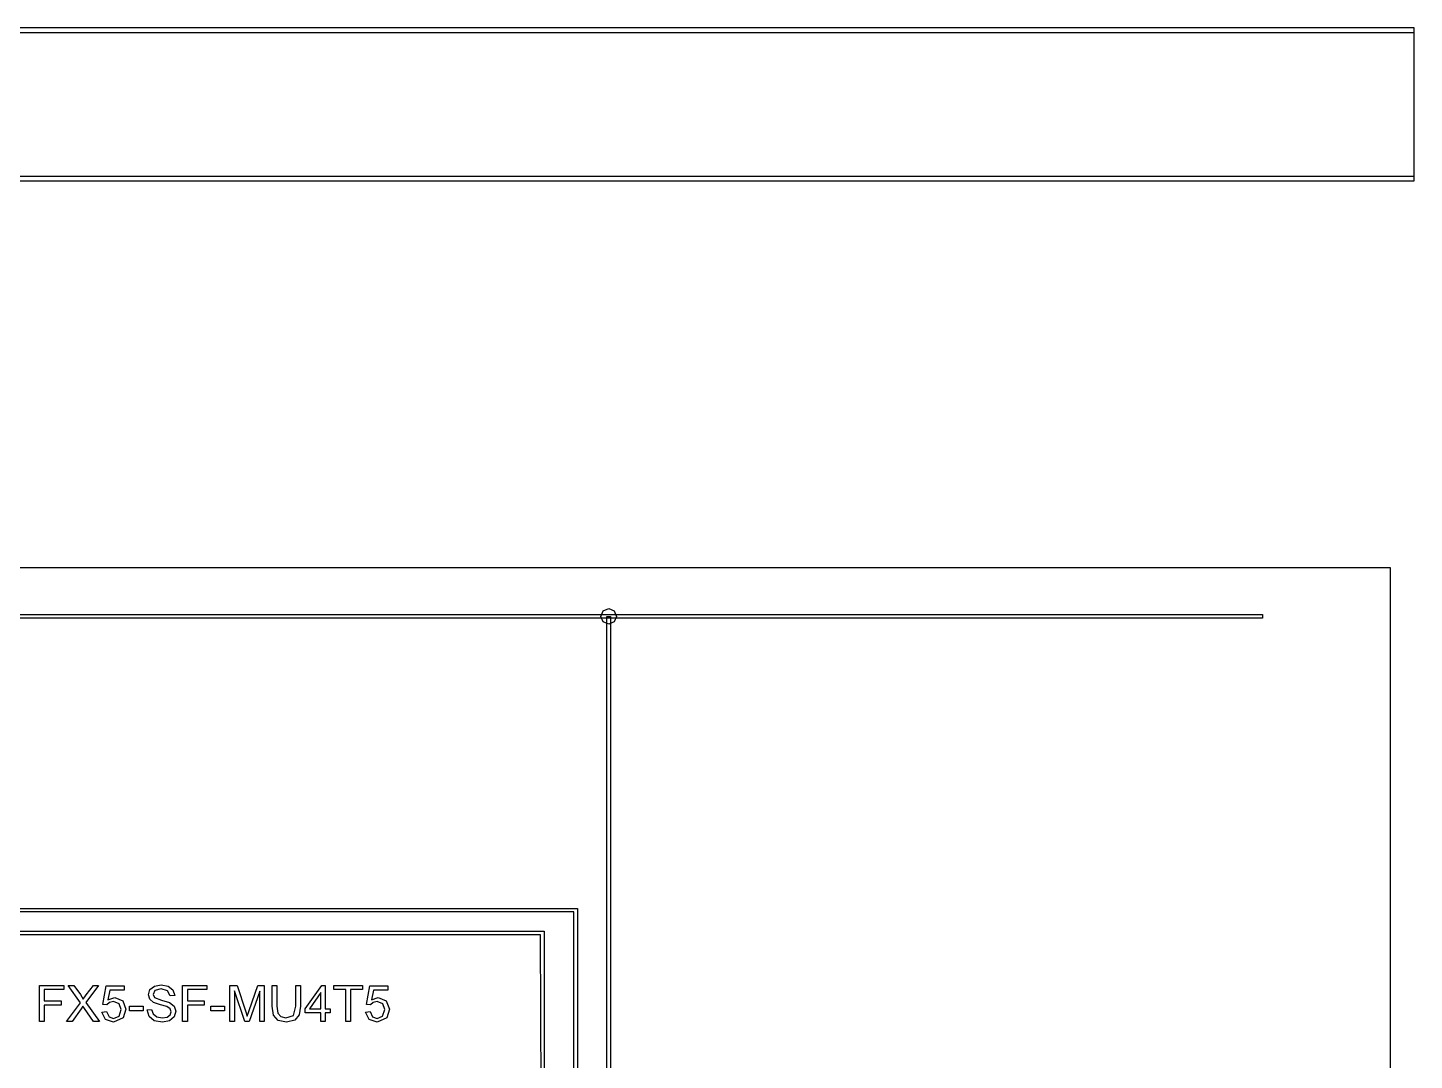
# Model space of a CAD drawing. Extents: x 18 to 210, y 9 to 277.
# Drawn here: x 125.2 to 193, y 226.7 to 277.3 of the extents above; entities that cross this region are included whole.
import ezdxf

# ---------------------------------------------------------------- set-up
doc = ezdxf.new("R2010")
doc.units = 0

msp = doc.modelspace()

# ---------------------------------------------------------------- linework, layer by layer
at = {"layer": '1'}
for p, q in [((192.997241, 277.267738), (17.991627, 277.267738)), ((192.997241, 277.013738), (17.991627, 277.013738)), ((192.997241, 269.774754), (192.997241, 277.267738)), ((192.997241, 270.007587), (192.997241, 277.013738)), ((17.991627, 270.007587), (192.997241, 270.007587)), ((17.991627, 269.774754), (192.997241, 269.774754)), ((191.833077, 250.838576), (17.991627, 250.838576)), ((191.833077, 136.425939), (191.833077, 250.838576))]:
    msp.add_line(p, q, dxfattribs=at)
at = {"layer": 'Layer 1'}
for p, q in [((26.1715, 248.544194), (185.570203, 248.544194)), ((185.570203, 248.367806), (26.1715, 248.367806)), ((153.209882, 248.456), (153.321051, 248.72389)), ((153.321051, 248.18811), (153.209882, 248.456)), ((153.321051, 248.72389), (153.589118, 248.834882)), ((153.500835, 201.850194), (153.500835, 248.455341)), ((153.500835, 248.455341), (153.677223, 248.455341)), ((153.589118, 248.834882), (153.856875, 248.72389)), ((153.677223, 248.455341), (153.677223, 201.673806)), ((153.856875, 248.72389), (153.968, 248.456)), ((153.968, 248.456), (153.856875, 248.18811)), ((185.570203, 248.544194), (185.570203, 248.367806)), ((153.589118, 248.077118), (153.321051, 248.18811)), ((153.856875, 248.18811), (153.589118, 248.077118)), ((113.389117, 234.165291), (152.052648, 234.165291)), ((152.052648, 234.165291), (152.052648, 205.29201)), ((151.876259, 233.988903), (113.249245, 233.988903)), ((151.876259, 205.468398), (151.876259, 233.988903)), ((116.414343, 233.052523), (150.428385, 233.052523)), ((150.252684, 232.876134), (116.590731, 232.876134)), ((150.428385, 192.62993), (150.252684, 232.876134)), ((150.428385, 233.052523), (150.428385, 192.62993)), ((125.741574, 228.627), (125.741574, 230.39466)), ((125.741574, 230.39466), (126.934108, 230.39466)), ((126.934108, 230.186061), (125.975499, 230.186061)), ((125.975499, 230.186061), (125.975499, 229.638642)), ((126.934108, 230.39466), (126.934108, 230.186061)), ((127.742388, 229.548209), (127.139489, 230.39466)), ((127.139489, 230.39466), (127.418029, 230.39466)), ((127.418029, 230.39466), (127.738771, 229.94129)), ((128.631062, 230.39466), (128.010076, 229.561472)), ((128.020928, 229.925615), (128.376638, 230.39466)), ((128.376638, 230.39466), (128.631062, 230.39466)), ((128.836067, 229.462599), (129.00729, 230.370544)), ((129.00729, 230.370544), (129.886316, 230.370544)), ((129.180925, 230.163152), (129.085667, 229.688078)), ((129.886316, 230.163152), (129.180925, 230.163152)), ((129.886316, 230.370544), (129.886316, 230.163152)), ((131.068809, 229.937673), (131.144774, 230.187267)), ((131.144774, 230.187267), (131.366641, 230.364515)), ((131.390757, 230.140242), (131.294293, 229.953348)), ((131.294293, 229.953348), (131.363024, 229.796598)), ((131.366641, 230.364515), (131.691001, 230.424804)), ((131.700647, 230.218617), (131.390757, 230.140242)), ((131.691001, 230.424804), (132.037065, 230.360898)), ((132.008125, 230.133008), (131.700647, 230.218617)), ((132.131117, 229.879796), (132.008125, 230.133008)), ((132.037065, 230.360898), (132.268578, 230.175209)), ((132.268578, 230.175209), (132.355396, 229.896676)), ((132.740064, 228.627), (132.740064, 230.39466)), ((132.740064, 230.39466), (133.932598, 230.39466)), ((133.932598, 230.186061), (132.973989, 230.186061)), ((132.973989, 230.186061), (132.973989, 229.638642)), ((133.932598, 230.39466), (133.932598, 230.186061)), ((135.051955, 228.627), (135.051955, 230.39466)), ((135.051955, 230.39466), (135.404049, 230.39466)), ((135.788698, 228.627), (135.27744, 230.131802)), ((135.27744, 230.131802), (135.27744, 228.627)), ((135.404049, 230.39466), (135.82246, 229.14307)), ((136.513383, 230.106481), (135.999713, 228.627)), ((136.000918, 229.164774), (136.424153, 230.39466)), ((136.424153, 230.39466), (136.738867, 230.39466)), ((136.513383, 228.627), (136.513383, 230.106481)), ((136.738867, 230.39466), (136.738867, 228.627)), ((137.11988, 229.373372), (137.11988, 230.39466)), ((137.11988, 230.39466), (137.353804, 230.39466)), ((137.353804, 230.39466), (137.353804, 229.374578)), ((138.27624, 230.39466), (138.510165, 230.39466)), ((138.27624, 229.374578), (138.27624, 230.39466)), ((138.510165, 230.39466), (138.510165, 229.373372)), ((138.740056, 229.249178), (139.546735, 230.39466)), ((139.506944, 230.046192), (138.953483, 229.249178)), ((139.506944, 229.249178), (139.506944, 230.046192)), ((139.546735, 230.39466), (139.723987, 230.39466)), ((139.723987, 230.39466), (139.723987, 229.249178)), ((140.139612, 230.186061), (140.139612, 230.39466)), ((140.139612, 230.39466), (141.540749, 230.39466)), ((140.722012, 230.186061), (140.139612, 230.186061)), ((140.722012, 228.627), (140.722012, 230.186061)), ((141.540749, 230.186061), (140.955937, 230.186061)), ((140.955937, 230.186061), (140.955937, 228.627)), ((141.540749, 230.39466), (141.540749, 230.186061)), ((141.731661, 229.462599), (141.902884, 230.370544)), ((141.902884, 230.370544), (142.781911, 230.370544)), ((142.076519, 230.163152), (141.981261, 229.688078)), ((142.781911, 230.163152), (142.076519, 230.163152)), ((142.781911, 230.370544), (142.781911, 230.163152)), ((125.975499, 229.638642), (126.805088, 229.638642)), ((126.805088, 229.430043), (125.975499, 229.430043)), ((125.975499, 229.430043), (125.975499, 228.627)), ((126.805088, 229.638642), (126.805088, 229.430043)), ((127.058701, 228.627), (127.742388, 229.548209)), ((127.738771, 229.94129), (127.881055, 229.724251)), ((127.867791, 229.375784), (127.783386, 229.243149)), ((127.944962, 229.257618), (127.867791, 229.375784)), ((127.881055, 229.724251), (128.020928, 229.925615)), ((128.010076, 229.561472), (128.679293, 228.627)), ((129.039846, 229.436072), (128.836067, 229.462599)), ((129.172484, 229.559061), (129.039846, 229.436072)), ((129.085667, 229.688078), (129.419673, 229.799009)), ((129.361795, 229.607291), (129.172484, 229.559061)), ((129.634305, 229.499978), (129.361795, 229.607291)), ((129.419673, 229.799009), (129.810351, 229.638642)), ((129.739209, 229.206976), (129.634305, 229.499978)), ((129.810351, 229.638642), (129.969517, 229.226268)), ((130.146393, 229.157539), (130.146393, 229.375784)), ((130.146393, 229.375784), (130.813199, 229.375784)), ((130.813199, 229.375784), (130.813199, 229.157539)), ((131.130305, 229.717017), (131.068809, 229.937673)), ((131.319615, 229.553032), (131.130305, 229.717017)), ((131.660856, 229.442101), (131.319615, 229.553032)), ((131.363024, 229.796598), (131.715117, 229.669992)), ((131.975569, 229.356491), (131.660856, 229.442101)), ((131.715117, 229.669992), (132.107001, 229.557855)), ((132.134734, 229.251589), (131.975569, 229.356491)), ((132.107001, 229.557855), (132.334897, 229.376989)), ((132.355396, 229.896676), (132.131117, 229.879796)), ((132.334897, 229.376989), (132.40845, 229.126189)), ((132.973989, 229.638642), (133.803578, 229.638642)), ((133.803578, 229.430043), (132.973989, 229.430043)), ((132.973989, 229.430043), (132.973989, 228.627)), ((133.803578, 229.638642), (133.803578, 229.430043)), ((134.124716, 229.157539), (134.124716, 229.375784)), ((134.124716, 229.375784), (134.791522, 229.375784)), ((134.791522, 229.375784), (134.791522, 229.157539)), ((137.187404, 228.929648), (137.11988, 229.373372)), ((137.353804, 229.374578), (137.396007, 229.03455)), ((138.166512, 228.924825), (138.27624, 229.374578)), ((138.510165, 229.373372), (138.449875, 228.950147)), ((141.935441, 229.436072), (141.731661, 229.462599)), ((142.068078, 229.559061), (141.935441, 229.436072)), ((141.981261, 229.688078), (142.315267, 229.799009)), ((142.257388, 229.607291), (142.068078, 229.559061)), ((142.529899, 229.499978), (142.257388, 229.607291)), ((142.315267, 229.799009), (142.705945, 229.638641)), ((142.634803, 229.206976), (142.529899, 229.499978)), ((142.705945, 229.638641), (142.865111, 229.226268)), ((125.975499, 228.627), (125.741574, 228.627)), ((127.339652, 228.627), (127.058701, 228.627)), ((127.783386, 229.243149), (127.339652, 228.627)), ((128.389902, 228.627), (127.944962, 229.257618)), ((128.679293, 228.627), (128.389902, 228.627)), ((128.797481, 229.090016), (129.025377, 229.109308)), ((128.971116, 228.731902), (128.797481, 229.090016)), ((128.797481, 229.090016), (128.797481, 229.090016)), ((129.365412, 228.596856), (128.971116, 228.731902)), ((129.025377, 229.109308), (129.142339, 228.858508)), ((129.142339, 228.858508), (129.365412, 228.77531)), ((129.365412, 228.77531), (129.630688, 228.893475)), ((129.829644, 228.811483), (129.365412, 228.596856)), ((129.630688, 228.893475), (129.739209, 229.206976)), ((129.969517, 229.226268), (129.829644, 228.811483)), ((130.813199, 229.157539), (130.146393, 229.157539)), ((131.001284, 229.194918), (131.221945, 229.21421)), ((131.097748, 228.876595), (131.001284, 229.194918)), ((131.001284, 229.194918), (131.001284, 229.194918)), ((131.352172, 228.66679), (131.097748, 228.876595)), ((131.221945, 229.21421), (131.294293, 228.995966)), ((131.294293, 228.995966), (131.472751, 228.858508)), ((131.754908, 228.596856), (131.352172, 228.66679)), ((131.472751, 228.858508), (131.744056, 228.80666)), ((131.744056, 228.80666), (131.980392, 228.84645)), ((132.094943, 228.665585), (131.754908, 228.596856)), ((131.980392, 228.84645), (132.132323, 228.95497)), ((132.327662, 228.859714), (132.094943, 228.665585)), ((132.132323, 228.95497), (132.182966, 229.106897)), ((132.182966, 229.106897), (132.134734, 229.251589)), ((132.40845, 229.126189), (132.327662, 228.859714)), ((132.973989, 228.627), (132.740064, 228.627)), ((134.791522, 229.157539), (134.124716, 229.157539)), ((135.27744, 228.627), (135.051955, 228.627)), ((135.999713, 228.627), (135.788698, 228.627)), ((135.82246, 229.14307), (135.906866, 228.881418)), ((135.906866, 228.881418), (136.000918, 229.164774)), ((136.738867, 228.627), (136.513383, 228.627)), ((137.412889, 228.682465), (137.187404, 228.929648)), ((137.396007, 229.03455), (137.543115, 228.866948)), ((137.819243, 228.596856), (137.412889, 228.682465)), ((137.543115, 228.866948), (137.798744, 228.807866)), ((137.798744, 228.807866), (138.166512, 228.924825)), ((138.231625, 228.694523), (137.819243, 228.596856)), ((138.449875, 228.950147), (138.231625, 228.694523)), ((138.740056, 229.050226), (138.740056, 229.249178)), ((139.506944, 229.050226), (138.740056, 229.050226)), ((138.953483, 229.249178), (139.506944, 229.249178)), ((139.506944, 228.627), (139.506944, 229.050226)), ((139.723987, 228.627), (139.506944, 228.627)), ((139.723987, 229.249178), (139.962736, 229.249178)), ((139.962736, 229.050226), (139.723987, 229.050226)), ((139.723987, 229.050226), (139.723987, 228.627)), ((139.962736, 229.249178), (139.962736, 229.050226)), ((140.955937, 228.627), (140.722012, 228.627)), ((141.693075, 229.090016), (141.920971, 229.109308)), ((141.86671, 228.731902), (141.693075, 229.090016)), ((141.693075, 229.090016), (141.693075, 229.090016)), ((142.261006, 228.596855), (141.86671, 228.731902)), ((141.920971, 229.109308), (142.037933, 228.858508)), ((142.037933, 228.858508), (142.261006, 228.77531)), ((142.261006, 228.77531), (142.526281, 228.893475)), ((142.725238, 228.811483), (142.261006, 228.596855)), ((142.526281, 228.893475), (142.634803, 229.206976)), ((142.865111, 229.226268), (142.725238, 228.811483))]:
    msp.add_line(p, q, dxfattribs=at)

doc.saveas('drawing.dxf')
